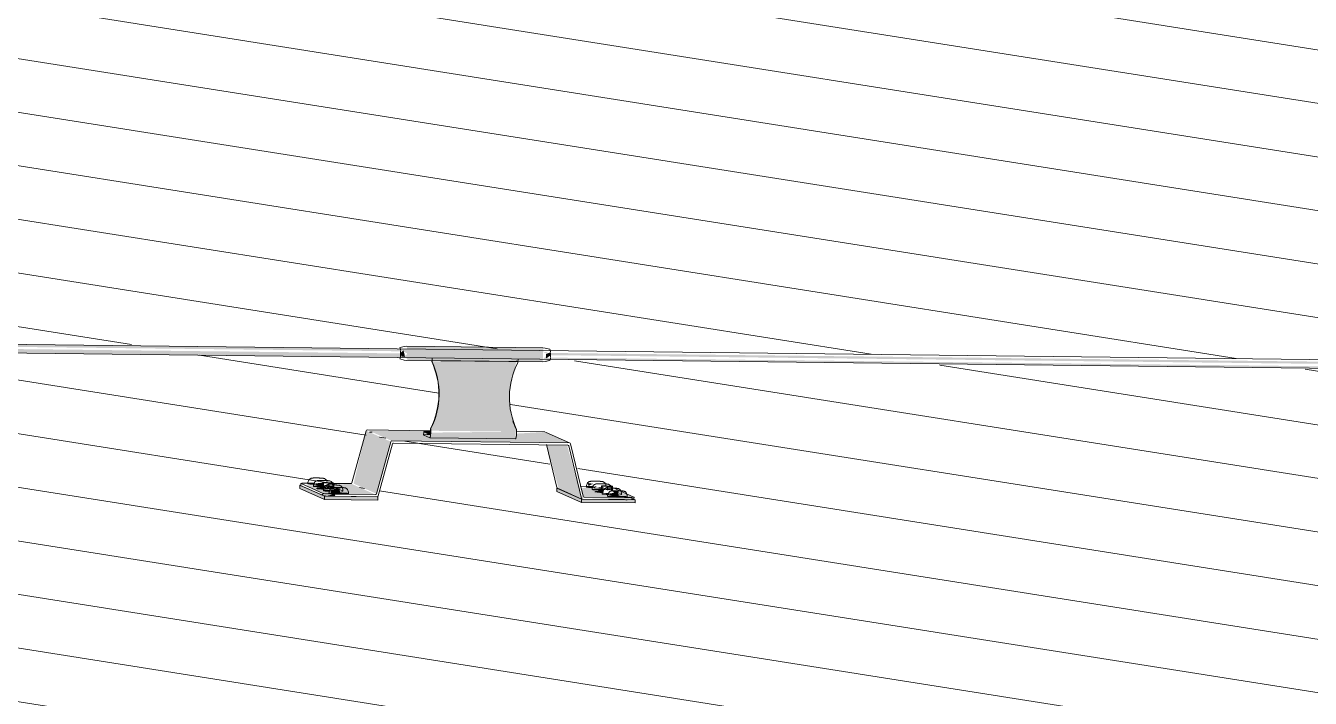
# Model space of a CAD drawing. Header units: millimetres. Extents: x -2361666 to -2009843, y -375 to 29863.
# Drawn here: x -2339348 to -2338157, y 10458 to 11081 of the extents above; entities that cross this region are included whole.
import ezdxf

# ---------------------------------------------------------------- set-up
doc = ezdxf.new("R2010")
doc.units = ezdxf.units.MM
doc.layers.add('A-ROOF-PATT', color=132, linetype='Continuous', lineweight=5)
doc.layers.add('Q-SPCQ', color=91, linetype='Continuous', lineweight=5)

# ---------------------------------------------------------------- blocks, each defined once
blk = doc.blocks.new('Static Line_Sayfa_Metal Deck_Pan Mount - Up to 15 _ pitch - Max 2 Users-1848369-SOUTH EAST - PART B')
at = {"layer": 'Q-SPCQ'}
h = blk.add_hatch(color=256, dxfattribs=at)
h.paths.add_polyline_path([(-2316066.9, 10506.4), (-2316066.8, 10510.2), (-2316069.1, 10508.3), (-2316069.1, 10507), (-2316073.4, 10509.5), (-2316073.4, 10510.3), (-2321666.2, 10573.5), (-2321667.6, 10572.7), (-2321670.3, 10574.5), (-2321672.7, 10572.2), (-2321672.6, 10571.8), (-2316067.5, 10506.4)])
h.paths.add_polyline_path([(-2321798.7, 10573.2), (-2321798.6, 10577), (-2321800.9, 10575), (-2321800.9, 10573.9), (-2321805.2, 10576.1), (-2321805.3, 10577.1), (-2327398, 10640.2), (-2327399.9, 10639.5), (-2327402.2, 10641.3), (-2327404.5, 10639), (-2327404.5, 10638.6), (-2321799.3, 10573.2)])
h.paths.add_polyline_path([(-2327530.6, 10640.1), (-2327530.4, 10643.9), (-2327532.7, 10641.8), (-2327532.7, 10640.7), (-2327537.1, 10642.9), (-2327537.1, 10643.9), (-2333129.9, 10707), (-2333132.1, 10706.3), (-2333134, 10708.2), (-2333136.3, 10705.8), (-2333136.3, 10705.4), (-2327531.1, 10640.1)])
h.paths.add_polyline_path([(-2333262.4, 10706.9), (-2333262.3, 10710.7), (-2333264.6, 10708.5), (-2333266.6, 10707.8), (-2333268.9, 10709.8), (-2333268.9, 10710.8), (-2338861.7, 10773.7), (-2338862.7, 10773.2), (-2338865.8, 10775), (-2338868.2, 10772.6), (-2338868.1, 10772.3), (-2333263, 10706.9)])
h.paths.add_polyline_path([(-2338994.2, 10773.7), (-2338994.1, 10777.5), (-2338996.4, 10775.3), (-2338998, 10774.6), (-2339000.7, 10777.2), (-2339000.8, 10777.6), (-2344593.5, 10840.9), (-2344594.6, 10840.1), (-2344597.7, 10841.9), (-2344600, 10839.4), (-2344600, 10839.1), (-2338994.8, 10773.8)])
h.paths.add_polyline_path([(-2344726.1, 10840.6), (-2344725.9, 10844.4), (-2344728.2, 10842.4), (-2344729.4, 10841.4), (-2344732.6, 10844), (-2344732.6, 10844.5), (-2350325.4, 10907.7), (-2350326.4, 10906.9), (-2350327.7, 10905.9), (-2344726.6, 10840.6)])
h = blk.add_hatch(color=256, dxfattribs=at)
h.paths.add_polyline_path([(-2316066.7, 10510.2), (-2316067.2, 10514.4), (-2321672.5, 10577.6), (-2321670.3, 10578.6), (-2321666.1, 10576.5), (-2321666.1, 10575.5), (-2316073.4, 10512.3), (-2316073.3, 10512.9), (-2316069, 10511.3), (-2316066.8, 10510.2)])
h.paths.add_polyline_path([(-2321798.6, 10577), (-2321799.1, 10581.2), (-2327404.4, 10644.4), (-2327402.1, 10645.4), (-2327398, 10643.4), (-2327398, 10642.3), (-2321805.2, 10579.2), (-2321805.2, 10579.7), (-2321800.8, 10578.1), (-2321798.6, 10577)])
h.paths.add_polyline_path([(-2327530.4, 10643.9), (-2327530.9, 10648.1), (-2333136.2, 10711.3), (-2333133.9, 10712.3), (-2333129.8, 10709.4), (-2333129.8, 10709.2), (-2327537, 10646.1), (-2327537, 10646.5), (-2327532.7, 10644.9), (-2327530.4, 10643.9)])
h.paths.add_polyline_path([(-2333262.2, 10710.7), (-2333262.8, 10714.9), (-2338868, 10778.1), (-2338865.8, 10779.1), (-2338861.7, 10776.4), (-2338861.6, 10776), (-2333268.9, 10713), (-2333268.8, 10713.4), (-2333264.5, 10711.8), (-2333262.3, 10710.7)])
h.paths.add_polyline_path([(-2338994.1, 10777.5), (-2338994.6, 10781.7), (-2344599.9, 10844.9), (-2344597.6, 10845.9), (-2344593.5, 10843.3), (-2344593.1, 10842.8), (-2339000.7, 10779.6), (-2339000.7, 10780.2), (-2338996.3, 10778.6), (-2338994.1, 10777.5)])
h.paths.add_polyline_path([(-2344725.9, 10844.4), (-2344726.4, 10848.6), (-2350325.3, 10911.7), (-2350325.3, 10909.7), (-2344732.5, 10846.5), (-2344732.5, 10847), (-2344728.2, 10845.4), (-2344725.9, 10844.4)])
for points in [[(-2338996.4, 10774.4), (-2338997.8, 10780.5), (-2339000.7, 10778), (-2338999.7, 10774.8), (-2338998, 10774.6)], [(-2338868.8, 10769.8), (-2338868.3, 10780.7), (-2338868.6, 10782.8), (-2338994.6, 10784.2), (-2338994.5, 10772.7), (-2338994.1, 10771.2), (-2338891.7, 10770.1)], [(-2338865.9, 10772.9), (-2338861.7, 10775.6), (-2338861.6, 10778.6), (-2338865.8, 10777.1), (-2338865.9, 10773.1)], [(-2338893.1, 10705.1), (-2338898.2, 10723), (-2338899.6, 10738.9), (-2338897.6, 10754), (-2338893.1, 10770.2), (-2338971.1, 10770.2), (-2338966.2, 10754), (-2338964.8, 10738.9), (-2338968.9, 10716.9), (-2338972.5, 10706), (-2338967.7, 10705.9)], [(-2338891.9, 10770.2), (-2338893.1, 10771.2), (-2338893.1, 10770.2)], [(-2339022.8, 10647.5), (-2339009.5, 10695.8), (-2339032.4, 10706), (-2339044.1, 10657), (-2339023.8, 10647.9)], [(-2338843.9, 10694.6), (-2338866.7, 10704.8), (-2338893.1, 10703.3), (-2338893.9, 10698.6), (-2338972.8, 10701.6), (-2338973.4, 10702.4), (-2338979, 10704.9), (-2338972.6, 10706), (-2339029.8, 10706), (-2339008.6, 10696.5), (-2338850.5, 10694.7)], [(-2338972.7, 10702.4), (-2338973.4, 10705.1), (-2338979, 10704.9), (-2338972.8, 10702.4)], [(-2338893.8, 10698.6), (-2338893.9, 10705.1), (-2338972.6, 10704.2), (-2338972.5, 10699.5), (-2338893.9, 10698.6)], [(-2338832.9, 10643.3), (-2338846.2, 10692.6), (-2338865.1, 10692.6), (-2338854.1, 10652.7), (-2338843.9, 10648.2)], [(-2339080, 10657.6), (-2339080.2, 10658.2), (-2339080.2, 10657.6)], [(-2339071.2, 10655.1), (-2339072.3, 10658), (-2339079.8, 10657), (-2339079.4, 10655.5), (-2339072, 10655.2)], [(-2339069.1, 10653.8), (-2339066.9, 10657.4), (-2339070.8, 10655.2), (-2339070.1, 10654)], [(-2338826.4, 10654.8), (-2338822.2, 10656.8), (-2338827.1, 10657.5)], [(-2339071.2, 10642.3), (-2339071.2, 10645.3), (-2339094, 10655.5), (-2339092.8, 10652), (-2339076.6, 10644.7)], [(-2339072.3, 10645.8), (-2339072.3, 10647.8), (-2339074.4, 10646.8)], [(-2339061.2, 10645.2), (-2339061.2, 10647.2), (-2339071.2, 10645.3)], [(-2339070.3, 10651.4), (-2339062.1, 10652.8), (-2339070.9, 10653.8)], [(-2339056.8, 10648.7), (-2339056.9, 10651.6), (-2339065.7, 10651.4), (-2339065.1, 10649), (-2339056.9, 10648.7)], [(-2338832.8, 10639.5), (-2338834.4, 10643.3), (-2338855.6, 10652.7), (-2338855.6, 10649.7), (-2338832.9, 10639.6)], [(-2338784.2, 10644.5), (-2338809, 10653.7), (-2338808.7, 10651), (-2338798.6, 10648.6), (-2338798.6, 10645.7), (-2338812, 10648.4), (-2338813.8, 10653.7), (-2338824.4, 10654.1), (-2338833.1, 10652.5), (-2338830.4, 10644.5), (-2338788.7, 10644.5)], [(-2338821.2, 10652.4), (-2338818.6, 10654.7), (-2338821.6, 10654), (-2338821.2, 10652.7)], [(-2338810.7, 10651.1), (-2338808.7, 10654.4), (-2338812.5, 10652.2), (-2338811.9, 10651.1)], [(-2338807.4, 10648.2), (-2338807.6, 10648.8), (-2338807.6, 10648.2)], [(-2338798.5, 10645.7), (-2338798.6, 10648.6), (-2338807.3, 10647.9), (-2338806.8, 10646), (-2338798.6, 10645.7)]]:
    blk.add_hatch(color=256, dxfattribs=at).paths.add_polyline_path(points)
h = blk.add_hatch(color=256, dxfattribs=at)
h.paths.add_polyline_path([(-2338862.3, 10771), (-2338862.5, 10772.2), (-2338868.1, 10771.1)])
h.paths.add_polyline_path([(-2338994.5, 10772.5), (-2338994.8, 10773.8), (-2338994.8, 10772.5)])
h.paths.add_polyline_path([(-2338862.4, 10780.2), (-2338862.7, 10781.4), (-2338862.7, 10780.2)])
h.paths.add_polyline_path([(-2338994.2, 10781.7), (-2338994.6, 10783), (-2338994.6, 10781.7)])
h = blk.add_hatch(color=256, dxfattribs=at)
h.paths.add_polyline_path([(-2338793, 10642.1), (-2338793, 10644.1), (-2338831.4, 10642.5)])
h.paths.add_polyline_path([(-2338832.9, 10643.3), (-2338831.4, 10645.3), (-2338833.2, 10644.5)])
h.paths.add_polyline_path([(-2339022.3, 10644.7), (-2339026.1, 10646.8), (-2339022.8, 10644.7)])
h.paths.add_polyline_path([(-2338845.5, 10692.6), (-2338845.2, 10694.6), (-2338846.2, 10692.6)])
h = blk.add_hatch(color=256, dxfattribs=at)
h.paths.add_polyline_path([(-2339023.8, 10646.8), (-2339046.6, 10657), (-2339068.2, 10655.2), (-2339066.9, 10653.5), (-2339065.8, 10652.1), (-2339070.7, 10653.1), (-2339072, 10655.2), (-2339089.4, 10655.5), (-2339071, 10647.8), (-2339026.1, 10646.8)])
h.paths.add_polyline_path([(-2339056.8, 10648.7), (-2339065.7, 10651.4), (-2339065.8, 10651.8), (-2339056.9, 10651.6)])
h = blk.add_hatch(color=256, dxfattribs=at)
h.paths.add_polyline_path([(-2338830.4, 10644.5), (-2338854.1, 10652.7), (-2338850.5, 10650.4), (-2338831.4, 10643.3), (-2338830.5, 10644.5)])
h.paths.add_polyline_path([(-2338783.1, 10642), (-2338793, 10644.5), (-2338793, 10644.1), (-2338793, 10642.1), (-2338784.2, 10642)])
h = blk.add_hatch(color=256, dxfattribs=at)
h.paths.add_polyline_path([(-2338783.2, 10639), (-2338783.1, 10642), (-2338832.8, 10642), (-2338832.8, 10639.5)])
h.paths.add_polyline_path([(-2339021.5, 10641.7), (-2339021.5, 10644.7), (-2339071.2, 10644.7), (-2339071.2, 10642.3), (-2339031.4, 10641.9)])
for p, q in [((-2316003.3, 10513.7), (-2350327.7, 10913.9)), ((-2350327.7, 10905.9), (-2316003.4, 10505.7)), ((-2338996.9, 10784), (-2339001.2, 10783)), ((-2338994.6, 10784.2), (-2338996.9, 10784)), ((-2338868.7, 10782.8), (-2338994.6, 10784.2)), ((-2338868.7, 10782.8), (-2338866.4, 10782.5)), ((-2338862.1, 10781.4), (-2338866.4, 10782.5)), ((-2339001.3, 10772.6), (-2338997.1, 10771.5)), ((-2338994.8, 10771.2), (-2338997.1, 10771.5)), ((-2338994.8, 10771.2), (-2338868.8, 10769.8)), ((-2338971.7, 10771.2), (-2338971.7, 10770.1)), ((-2338971.7, 10770.1), (-2338971.4, 10769.9)), ((-2338971.4, 10771.1), (-2338971.2, 10773.1)), ((-2338971.4, 10769.9), (-2338971.4, 10771.1)), ((-2338891.9, 10770.2), (-2338971.4, 10771.1)), ((-2338891.7, 10772.1), (-2338891.9, 10770.2)), ((-2338891.9, 10770.2), (-2338891.9, 10769)), ((-2338868.8, 10769.8), (-2338866.5, 10770)), ((-2338866.5, 10770), (-2338862.2, 10771)), ((-2339045.6, 10657.7), (-2339032.4, 10706)), ((-2339031.4, 10706.7), (-2338972.5, 10706)), ((-2338979.1, 10705), (-2338979.2, 10702)), ((-2338973.4, 10702.4), (-2338979, 10704.9)), ((-2338972.8, 10708.1), (-2338972.9, 10706.2)), ((-2338972.5, 10708), (-2338972.8, 10708.1)), ((-2338972.5, 10706), (-2338972.5, 10708)), ((-2338893.4, 10707.2), (-2338893, 10707.1)), ((-2338893, 10707.1), (-2338893.1, 10705.1)), ((-2338893.1, 10705.1), (-2338866.7, 10704.8)), ((-2339026.8, 10704.7), (-2339029.5, 10704.7)), ((-2339009.5, 10695.8), (-2339022.8, 10647.5)), ((-2339021.3, 10645.5), (-2339008, 10693.8)), ((-2338843.9, 10694.6), (-2339008.6, 10696.5)), ((-2339007.1, 10694.5), (-2338845.5, 10692.6)), ((-2338979.1, 10701.9), (-2338973.4, 10699.4)), ((-2338973.4, 10699.4), (-2338893.9, 10698.4)), ((-2338843.5, 10694.5), (-2338866.3, 10704.7)), ((-2338855.8, 10653.5), (-2338865.2, 10693.1)), ((-2338831.4, 10645.3), (-2338842.9, 10693.8)), ((-2338844.5, 10691.9), (-2338832.9, 10643.3)), ((-2339086.4, 10658.1), (-2339086.4, 10656.8)), ((-2339084, 10657.4), (-2339079.9, 10657.4)), ((-2339072.7, 10657.9), (-2339072.8, 10653.3)), ((-2339068.2, 10658), (-2339072.7, 10657.9)), ((-2339072.7, 10657.9), (-2339072, 10657.6)), ((-2339072, 10657.6), (-2339072.1, 10653)), ((-2339072, 10657.6), (-2339066.9, 10657.4)), ((-2339063.1, 10657.8), (-2339068.2, 10658)), ((-2339067, 10653.5), (-2339066.9, 10657.4)), ((-2339066.9, 10657.4), (-2339062.4, 10657.5)), ((-2339063.1, 10657.8), (-2339063.2, 10653.2)), ((-2339062.4, 10657.5), (-2339063.1, 10657.8)), ((-2339062.4, 10657.5), (-2339062.5, 10652.9)), ((-2339094, 10652.5), (-2339094, 10655.5)), ((-2339071.2, 10645.3), (-2339094, 10655.5)), ((-2339071.2, 10642.3), (-2339094, 10652.5)), ((-2339092.9, 10657.1), (-2339092.9, 10655.1)), ((-2339072.3, 10647.8), (-2339092.8, 10657)), ((-2339072.3, 10645.8), (-2339092.8, 10655)), ((-2339081.2, 10655.7), (-2339081.2, 10654.4)), ((-2339072.7, 10653.3), (-2339078.1, 10652.6)), ((-2339072.1, 10652.2), (-2339072.8, 10652.4)), ((-2339072, 10651.7), (-2339072.1, 10650.4)), ((-2339067, 10657.2), (-2339046.6, 10657)), ((-2339062.5, 10652), (-2339066.9, 10652)), ((-2339066.8, 10649.3), (-2339066.9, 10648)), ((-2339063.2, 10654.1), (-2339063.2, 10655.4)), ((-2339057.2, 10652.2), (-2339062.9, 10653.2)), ((-2339023.8, 10646.8), (-2339061.2, 10647.2)), ((-2339054.1, 10650), (-2339054.1, 10651.4)), ((-2339048.9, 10647.7), (-2339048.8, 10649)), ((-2338855.6, 10649.7), (-2338855.6, 10652.7)), ((-2338855.6, 10652.7), (-2338832.8, 10642.5)), ((-2338832.8, 10639.5), (-2338855.6, 10649.7)), ((-2338855.2, 10652.8), (-2338832.4, 10642.6)), ((-2338834, 10654.5), (-2338821.7, 10654.3)), ((-2338828.1, 10655.1), (-2338828.2, 10653.8)), ((-2338822.9, 10652.7), (-2338822.9, 10651.4)), ((-2338814.4, 10650.3), (-2338819.8, 10649.6)), ((-2338814.4, 10654.9), (-2338814.5, 10650.3)), ((-2338814.5, 10649.4), (-2338813.9, 10649.1)), ((-2338810, 10655), (-2338814.4, 10654.9)), ((-2338814.4, 10654.9), (-2338813.8, 10654.6)), ((-2338813.8, 10654.6), (-2338813.9, 10650)), ((-2338813.8, 10654.6), (-2338808.7, 10654.4)), ((-2338813.8, 10648.7), (-2338813.8, 10647.3)), ((-2338804.8, 10654.7), (-2338810, 10655)), ((-2338808.7, 10654.4), (-2338804.2, 10654.5)), ((-2338808.7, 10651), (-2338808.7, 10654.4)), ((-2338808.6, 10646.3), (-2338808.6, 10645)), ((-2338804.8, 10654.7), (-2338804.9, 10650.6)), ((-2338804.9, 10651.1), (-2338804.9, 10652.4)), ((-2338804.2, 10654.5), (-2338804.8, 10654.7)), ((-2338784.2, 10644.5), (-2338804.8, 10653.6)), ((-2338804.2, 10654.5), (-2338804.2, 10650.8)), ((-2338798.9, 10649.2), (-2338803.8, 10650)), ((-2338795.8, 10647), (-2338795.8, 10648.3)), ((-2338790.6, 10644.7), (-2338790.6, 10646)), ((-2339021.5, 10644.7), (-2339071.2, 10645.3)), ((-2339071.2, 10645.3), (-2339071.2, 10642.3)), ((-2339071.2, 10642.3), (-2339021.5, 10641.7)), ((-2339061.2, 10645.2), (-2339022.3, 10644.7)), ((-2339021.5, 10641.7), (-2339021.5, 10644.7)), ((-2338832.8, 10642.5), (-2338832.8, 10639.5)), ((-2338783.1, 10642), (-2338832.8, 10642.5)), ((-2338832.8, 10639.5), (-2338783.2, 10639)), ((-2338832, 10642.5), (-2338793, 10642.1)), ((-2338793, 10644.1), (-2338830.4, 10644.5)), ((-2338784.2, 10642.5), (-2338788.7, 10644.5)), ((-2338783.1, 10642), (-2338788.7, 10644.5)), ((-2338784.2, 10642.4), (-2338784.1, 10644.4)), ((-2338783.2, 10639), (-2338783.1, 10642))]:
    blk.add_line(p, q, dxfattribs=at)
at = {"layer": 'Q-SPCQ', "flags": 128}
for points in [[(-2339086.4, 10658.1), (-2339085.5, 10660.6), (-2339084.4, 10661.5), (-2339083.8, 10661.8), (-2339083.4, 10661.9), (-2339083.2, 10662), (-2339083, 10662), (-2339082.8, 10662), (-2339082.7, 10662.1), (-2339082.5, 10662.1), (-2339082.4, 10662.1), (-2339082.3, 10662.1), (-2339082.1, 10662.1), (-2339082, 10662.1), (-2339081.9, 10662.1), (-2339081.7, 10662.1), (-2339081.6, 10662.1), (-2339081.5, 10662.2), (-2339081.3, 10662.2), (-2339081.2, 10662.2), (-2339081, 10662.2), (-2339080.8, 10662.2), (-2339080.7, 10662.2), (-2339080.5, 10662.2), (-2339080.3, 10662.2), (-2339080.2, 10662.2), (-2339080, 10662.2), (-2339079.8, 10662.2), (-2339079.6, 10662.2), (-2339079.4, 10662.2), (-2339079.2, 10662.2), (-2339079, 10662.2), (-2339078.8, 10662.2), (-2339078.6, 10662.2), (-2339078.4, 10662.2), (-2339078.2, 10662.2), (-2339078, 10662.2), (-2339077.9, 10662.2)], [(-2339081.2, 10655.7), (-2339080.2, 10658.3), (-2339079.2, 10659.1), (-2339078.6, 10659.4), (-2339078.2, 10659.6), (-2339078, 10659.6), (-2339077.8, 10659.7), (-2339077.6, 10659.7), (-2339077.4, 10659.7), (-2339077.3, 10659.7), (-2339077.2, 10659.8), (-2339077, 10659.8), (-2339076.9, 10659.8), (-2339076.8, 10659.8), (-2339076.7, 10659.8), (-2339076.5, 10659.8), (-2339076.4, 10659.8), (-2339076.2, 10659.8), (-2339076.1, 10659.8), (-2339075.9, 10659.8), (-2339075.8, 10659.8), (-2339075.6, 10659.8), (-2339075.5, 10659.8), (-2339075.3, 10659.8), (-2339075.1, 10659.9), (-2339074.9, 10659.9), (-2339074.8, 10659.9), (-2339074.6, 10659.9), (-2339074.4, 10659.9), (-2339074.2, 10659.9), (-2339074, 10659.9), (-2339073.8, 10659.9), (-2339073.6, 10659.9), (-2339073.4, 10659.9), (-2339073.2, 10659.9), (-2339073, 10659.9), (-2339072.8, 10659.9), (-2339072.7, 10659.9)], [(-2339068.4, 10657.8), (-2339069.3, 10660.3), (-2339070.3, 10661.2), (-2339070.9, 10661.6), (-2339071.2, 10661.7), (-2339071.5, 10661.8), (-2339071.7, 10661.8), (-2339071.9, 10661.8), (-2339072, 10661.9), (-2339072.1, 10661.9), (-2339072.3, 10661.9), (-2339072.4, 10661.9), (-2339072.5, 10661.9), (-2339072.7, 10662), (-2339072.8, 10662), (-2339072.9, 10662), (-2339073.1, 10662), (-2339073.2, 10662), (-2339073.4, 10662), (-2339073.5, 10662), (-2339073.7, 10662), (-2339073.8, 10662.1), (-2339074, 10662.1), (-2339074.2, 10662.1), (-2339074.3, 10662.1), (-2339074.5, 10662.1), (-2339074.7, 10662.1), (-2339074.9, 10662.1), (-2339075.1, 10662.1), (-2339075.3, 10662.1), (-2339075.4, 10662.1), (-2339075.6, 10662.1), (-2339075.8, 10662.1), (-2339076, 10662.2), (-2339076.2, 10662.2), (-2339076.4, 10662.2), (-2339076.7, 10662.2), (-2339076.9, 10662.2), (-2339077.1, 10662.2), (-2339077.3, 10662.2), (-2339077.5, 10662.2), (-2339077.7, 10662.2), (-2339077.9, 10662.2), (-2339077.9, 10662.2)], [(-2339063.2, 10655.4), (-2339064, 10658), (-2339065, 10658.9), (-2339065.6, 10659.2), (-2339066, 10659.4), (-2339066.3, 10659.4), (-2339066.5, 10659.5), (-2339066.6, 10659.5), (-2339066.8, 10659.5), (-2339066.9, 10659.6), (-2339067, 10659.6), (-2339067.2, 10659.6), (-2339067.3, 10659.6), (-2339067.4, 10659.6), (-2339067.6, 10659.6), (-2339067.7, 10659.7), (-2339067.8, 10659.7), (-2339068, 10659.7), (-2339068.1, 10659.7), (-2339068.3, 10659.7), (-2339068.4, 10659.7), (-2339068.6, 10659.7), (-2339068.8, 10659.7), (-2339068.9, 10659.7), (-2339069.1, 10659.7), (-2339069.3, 10659.8), (-2339069.5, 10659.8), (-2339069.7, 10659.8), (-2339069.8, 10659.8), (-2339070, 10659.8), (-2339070.2, 10659.8), (-2339070.4, 10659.8), (-2339070.6, 10659.8), (-2339070.8, 10659.8), (-2339071, 10659.8), (-2339071.2, 10659.8), (-2339071.4, 10659.8), (-2339071.6, 10659.8), (-2339071.8, 10659.8), (-2339072.1, 10659.8), (-2339072.3, 10659.8), (-2339072.5, 10659.9), (-2339072.7, 10659.9), (-2339072.7, 10659.9)], [(-2338828.1, 10655.1), (-2338827.2, 10657.6), (-2338826.2, 10658.5), (-2338825.6, 10658.8), (-2338825.2, 10658.9), (-2338824.9, 10659), (-2338824.7, 10659), (-2338824.5, 10659), (-2338824.4, 10659), (-2338824.3, 10659.1), (-2338824.1, 10659.1), (-2338824, 10659.1), (-2338823.9, 10659.1), (-2338823.7, 10659.1), (-2338823.6, 10659.1), (-2338823.5, 10659.1), (-2338823.3, 10659.1), (-2338823.2, 10659.1), (-2338823, 10659.1), (-2338822.9, 10659.2), (-2338822.7, 10659.2), (-2338822.6, 10659.2), (-2338822.4, 10659.2), (-2338822.2, 10659.2), (-2338822.1, 10659.2), (-2338821.9, 10659.2), (-2338821.7, 10659.2), (-2338821.5, 10659.2), (-2338821.3, 10659.2), (-2338821.1, 10659.2), (-2338821, 10659.2), (-2338820.8, 10659.2), (-2338820.6, 10659.2), (-2338820.4, 10659.2), (-2338820.2, 10659.2), (-2338820, 10659.2), (-2338819.7, 10659.2), (-2338819.7, 10659.2)], [(-2338810.1, 10654.8), (-2338811, 10657.3), (-2338812, 10658.2), (-2338812.6, 10658.5), (-2338813, 10658.7), (-2338813.2, 10658.8), (-2338813.4, 10658.8), (-2338813.6, 10658.8), (-2338813.7, 10658.9), (-2338813.9, 10658.9), (-2338814, 10658.9), (-2338814.1, 10658.9), (-2338814.3, 10658.9), (-2338814.4, 10658.9), (-2338814.5, 10659), (-2338814.7, 10659), (-2338814.8, 10659), (-2338814.9, 10659), (-2338815.1, 10659), (-2338815.2, 10659), (-2338815.4, 10659), (-2338815.6, 10659), (-2338815.7, 10659.1), (-2338815.9, 10659.1), (-2338816.1, 10659.1), (-2338816.2, 10659.1), (-2338816.4, 10659.1), (-2338816.6, 10659.1), (-2338816.8, 10659.1), (-2338817, 10659.1), (-2338817.2, 10659.1), (-2338817.4, 10659.1), (-2338817.6, 10659.1), (-2338817.8, 10659.1), (-2338818, 10659.1), (-2338818.2, 10659.2), (-2338818.4, 10659.2), (-2338818.6, 10659.2), (-2338818.8, 10659.2), (-2338819, 10659.2), (-2338819.2, 10659.2), (-2338819.4, 10659.2), (-2338819.6, 10659.2), (-2338819.7, 10659.2)], [(-2339072, 10651.7), (-2339071.1, 10654.2), (-2339070.1, 10655.1), (-2339069.5, 10655.4), (-2339069.1, 10655.5), (-2339068.8, 10655.6), (-2339068.6, 10655.6), (-2339068.5, 10655.6), (-2339068.3, 10655.6), (-2339068.2, 10655.7), (-2339068, 10655.7), (-2339067.9, 10655.7), (-2339067.8, 10655.7), (-2339067.7, 10655.7), (-2339067.5, 10655.7), (-2339067.4, 10655.7), (-2339067.2, 10655.7), (-2339067.1, 10655.7), (-2339067, 10655.7), (-2339066.8, 10655.7), (-2339066.6, 10655.8), (-2339066.5, 10655.8), (-2339066.3, 10655.8), (-2339066.2, 10655.8), (-2339066, 10655.8), (-2339065.8, 10655.8), (-2339065.6, 10655.8), (-2339065.4, 10655.8), (-2339065.2, 10655.8), (-2339065.1, 10655.8), (-2339064.9, 10655.8), (-2339064.7, 10655.8), (-2339064.5, 10655.8), (-2339064.3, 10655.8), (-2339064.1, 10655.8), (-2339063.9, 10655.8), (-2339063.7, 10655.8), (-2339063.6, 10655.8)], [(-2339066.8, 10649.3), (-2339065.9, 10651.8), (-2339064.8, 10652.7), (-2339064.2, 10653), (-2339063.9, 10653.2), (-2339063.6, 10653.2), (-2339063.4, 10653.3), (-2339063.2, 10653.3), (-2339063.1, 10653.3), (-2339063, 10653.3), (-2339062.8, 10653.3), (-2339062.7, 10653.4), (-2339062.6, 10653.4), (-2339062.4, 10653.4), (-2339062.3, 10653.4), (-2339062.2, 10653.4), (-2339062, 10653.4), (-2339061.9, 10653.4), (-2339061.7, 10653.4), (-2339061.6, 10653.4), (-2339061.4, 10653.4), (-2339061.3, 10653.4), (-2339061.1, 10653.4), (-2339060.9, 10653.4), (-2339060.8, 10653.4), (-2339060.6, 10653.4), (-2339060.4, 10653.4), (-2339060.2, 10653.4), (-2339060, 10653.4), (-2339059.8, 10653.4), (-2339059.6, 10653.4), (-2339059.4, 10653.4), (-2339059.2, 10653.4), (-2339059, 10653.4), (-2339058.8, 10653.4), (-2339058.6, 10653.4), (-2339058.4, 10653.4), (-2339058.4, 10653.4)], [(-2339054.1, 10651.4), (-2339054.9, 10653.9), (-2339055.9, 10654.8), (-2339056.5, 10655.1), (-2339056.9, 10655.3), (-2339057.1, 10655.4), (-2339057.3, 10655.4), (-2339057.5, 10655.4), (-2339057.7, 10655.5), (-2339057.8, 10655.5), (-2339057.9, 10655.5), (-2339058, 10655.5), (-2339058.2, 10655.5), (-2339058.3, 10655.5), (-2339058.4, 10655.6), (-2339058.6, 10655.6), (-2339058.7, 10655.6), (-2339058.9, 10655.6), (-2339059, 10655.6), (-2339059.2, 10655.6), (-2339059.3, 10655.6), (-2339059.5, 10655.6), (-2339059.6, 10655.6), (-2339059.8, 10655.7), (-2339060, 10655.7), (-2339060.2, 10655.7), (-2339060.3, 10655.7), (-2339060.5, 10655.7), (-2339060.7, 10655.7), (-2339060.9, 10655.7), (-2339061.1, 10655.7), (-2339061.3, 10655.7), (-2339061.5, 10655.7), (-2339061.7, 10655.7), (-2339061.9, 10655.7), (-2339062.1, 10655.7), (-2339062.3, 10655.7), (-2339062.5, 10655.8), (-2339062.7, 10655.8), (-2339062.9, 10655.8), (-2339063.1, 10655.8), (-2339063.3, 10655.8), (-2339063.5, 10655.8), (-2339063.6, 10655.8)], [(-2339048.8, 10649), (-2339049.7, 10651.6), (-2339050.7, 10652.5), (-2339051.3, 10652.8), (-2339051.7, 10652.9), (-2339051.9, 10653), (-2339052.1, 10653.1), (-2339052.3, 10653.1), (-2339052.4, 10653.1), (-2339052.6, 10653.1), (-2339052.7, 10653.2), (-2339052.8, 10653.2), (-2339053, 10653.2), (-2339053.1, 10653.2), (-2339053.2, 10653.2), (-2339053.3, 10653.2), (-2339053.5, 10653.2), (-2339053.6, 10653.3), (-2339053.8, 10653.3), (-2339053.9, 10653.3), (-2339054.1, 10653.3), (-2339054.2, 10653.3), (-2339054.4, 10653.3), (-2339054.6, 10653.3), (-2339054.8, 10653.3), (-2339054.9, 10653.3), (-2339055.1, 10653.3), (-2339055.3, 10653.4), (-2339055.5, 10653.4), (-2339055.7, 10653.4), (-2339055.9, 10653.4), (-2339056.1, 10653.4), (-2339056.3, 10653.4), (-2339056.5, 10653.4), (-2339056.7, 10653.4), (-2339056.9, 10653.4), (-2339057.1, 10653.4), (-2339057.3, 10653.4), (-2339057.5, 10653.4), (-2339057.7, 10653.4), (-2339057.9, 10653.4), (-2339058.1, 10653.4), (-2339058.3, 10653.4), (-2339058.4, 10653.4)], [(-2338822.9, 10652.7), (-2338822, 10655.3), (-2338820.9, 10656.1), (-2338820.3, 10656.4), (-2338820, 10656.6), (-2338819.7, 10656.6), (-2338819.5, 10656.7), (-2338819.3, 10656.7), (-2338819.2, 10656.7), (-2338819, 10656.7), (-2338818.9, 10656.7), (-2338818.8, 10656.8), (-2338818.7, 10656.8), (-2338818.5, 10656.8), (-2338818.4, 10656.8), (-2338818.3, 10656.8), (-2338818.1, 10656.8), (-2338818, 10656.8), (-2338817.8, 10656.8), (-2338817.7, 10656.8), (-2338817.5, 10656.8), (-2338817.4, 10656.8), (-2338817.2, 10656.8), (-2338817, 10656.8), (-2338816.9, 10656.8), (-2338816.7, 10656.8), (-2338816.5, 10656.8), (-2338816.3, 10656.8), (-2338816.1, 10656.8), (-2338815.9, 10656.8), (-2338815.7, 10656.8), (-2338815.5, 10656.8), (-2338815.3, 10656.8), (-2338815.1, 10656.8), (-2338814.9, 10656.8), (-2338814.7, 10656.8), (-2338814.5, 10656.8), (-2338814.4, 10656.8)], [(-2338804.9, 10652.4), (-2338805.8, 10655), (-2338806.8, 10655.9), (-2338807.4, 10656.2), (-2338807.8, 10656.3), (-2338808, 10656.4), (-2338808.2, 10656.5), (-2338808.4, 10656.5), (-2338808.5, 10656.5), (-2338808.7, 10656.6), (-2338808.8, 10656.6), (-2338808.9, 10656.6), (-2338809, 10656.6), (-2338809.2, 10656.6), (-2338809.3, 10656.6), (-2338809.4, 10656.6), (-2338809.6, 10656.7), (-2338809.7, 10656.7), (-2338809.9, 10656.7), (-2338810, 10656.7), (-2338810.2, 10656.7), (-2338810.3, 10656.7), (-2338810.5, 10656.7), (-2338810.7, 10656.7), (-2338810.8, 10656.7), (-2338811, 10656.7), (-2338811.2, 10656.8), (-2338811.4, 10656.8), (-2338811.6, 10656.8), (-2338811.8, 10656.8), (-2338812, 10656.8), (-2338812.2, 10656.8), (-2338812.4, 10656.8), (-2338812.6, 10656.8), (-2338812.8, 10656.8), (-2338813, 10656.8), (-2338813.2, 10656.8), (-2338813.4, 10656.8), (-2338813.6, 10656.8), (-2338813.8, 10656.8), (-2338814, 10656.8), (-2338814.2, 10656.8), (-2338814.4, 10656.8), (-2338814.4, 10656.8)], [(-2338813.8, 10648.7), (-2338812.8, 10651.2), (-2338811.8, 10652.1), (-2338811.2, 10652.3), (-2338810.8, 10652.5), (-2338810.6, 10652.5), (-2338810.4, 10652.6), (-2338810.2, 10652.6), (-2338810, 10652.6), (-2338809.9, 10652.6), (-2338809.8, 10652.7), (-2338809.7, 10652.7), (-2338809.5, 10652.7), (-2338809.4, 10652.7), (-2338809.3, 10652.7), (-2338809.1, 10652.7), (-2338809, 10652.7), (-2338808.8, 10652.7), (-2338808.7, 10652.7), (-2338808.5, 10652.7), (-2338808.4, 10652.7), (-2338808.2, 10652.7), (-2338808.1, 10652.8), (-2338807.9, 10652.8), (-2338807.7, 10652.8), (-2338807.5, 10652.8), (-2338807.4, 10652.8), (-2338807.2, 10652.8), (-2338807, 10652.8), (-2338806.8, 10652.8), (-2338806.6, 10652.8), (-2338806.4, 10652.8), (-2338806.2, 10652.8), (-2338806, 10652.8), (-2338805.8, 10652.8), (-2338805.6, 10652.8), (-2338805.4, 10652.8), (-2338805.3, 10652.8)], [(-2338808.6, 10646.3), (-2338807.6, 10648.8), (-2338806.6, 10649.7), (-2338806, 10650), (-2338805.6, 10650.1), (-2338805.3, 10650.2), (-2338805.1, 10650.2), (-2338805, 10650.3), (-2338804.8, 10650.3), (-2338804.7, 10650.3), (-2338804.6, 10650.3), (-2338804.4, 10650.3), (-2338804.3, 10650.4), (-2338804.2, 10650.4), (-2338804, 10650.4), (-2338803.9, 10650.4), (-2338803.8, 10650.4), (-2338803.6, 10650.4), (-2338803.5, 10650.4), (-2338803.3, 10650.4), (-2338803.2, 10650.4), (-2338803, 10650.4), (-2338802.8, 10650.4), (-2338802.7, 10650.4), (-2338802.5, 10650.4), (-2338802.3, 10650.4), (-2338802.1, 10650.4), (-2338802, 10650.4), (-2338801.8, 10650.4), (-2338801.6, 10650.4), (-2338801.4, 10650.4), (-2338801.2, 10650.4), (-2338801, 10650.4), (-2338800.8, 10650.4), (-2338800.6, 10650.4), (-2338800.4, 10650.4), (-2338800.2, 10650.4), (-2338800.1, 10650.4)], [(-2338795.8, 10648.3), (-2338796.6, 10650.9), (-2338797.7, 10651.8), (-2338798.3, 10652.1), (-2338798.6, 10652.3), (-2338798.9, 10652.3), (-2338799.1, 10652.4), (-2338799.2, 10652.4), (-2338799.4, 10652.4), (-2338799.5, 10652.5), (-2338799.7, 10652.5), (-2338799.8, 10652.5), (-2338799.9, 10652.5), (-2338800, 10652.5), (-2338800.2, 10652.5), (-2338800.3, 10652.6), (-2338800.4, 10652.6), (-2338800.6, 10652.6), (-2338800.7, 10652.6), (-2338800.9, 10652.6), (-2338801, 10652.6), (-2338801.2, 10652.6), (-2338801.4, 10652.6), (-2338801.5, 10652.6), (-2338801.7, 10652.7), (-2338801.9, 10652.7), (-2338802.1, 10652.7), (-2338802.3, 10652.7), (-2338802.4, 10652.7), (-2338802.6, 10652.7), (-2338802.8, 10652.7), (-2338803, 10652.7), (-2338803.2, 10652.7), (-2338803.4, 10652.7), (-2338803.6, 10652.7), (-2338803.8, 10652.7), (-2338804, 10652.7), (-2338804.2, 10652.7), (-2338804.5, 10652.7), (-2338804.7, 10652.8), (-2338804.9, 10652.8), (-2338805.1, 10652.8), (-2338805.3, 10652.8), (-2338805.3, 10652.8)], [(-2338790.6, 10646), (-2338791.4, 10648.6), (-2338792.4, 10649.5), (-2338793, 10649.8), (-2338793.4, 10649.9), (-2338793.7, 10650), (-2338793.9, 10650.1), (-2338794, 10650.1), (-2338794.2, 10650.1), (-2338794.3, 10650.1), (-2338794.4, 10650.2), (-2338794.6, 10650.2), (-2338794.7, 10650.2), (-2338794.8, 10650.2), (-2338795, 10650.2), (-2338795.1, 10650.2), (-2338795.2, 10650.2), (-2338795.4, 10650.2), (-2338795.5, 10650.3), (-2338795.7, 10650.3), (-2338795.8, 10650.3), (-2338796, 10650.3), (-2338796.2, 10650.3), (-2338796.3, 10650.3), (-2338796.5, 10650.3), (-2338796.7, 10650.3), (-2338796.9, 10650.3), (-2338797, 10650.3), (-2338797.2, 10650.4), (-2338797.4, 10650.4), (-2338797.6, 10650.4), (-2338797.8, 10650.4), (-2338798, 10650.4), (-2338798.2, 10650.4), (-2338798.4, 10650.4), (-2338798.6, 10650.4), (-2338798.8, 10650.4), (-2338799, 10650.4), (-2338799.2, 10650.4), (-2338799.4, 10650.4), (-2338799.6, 10650.4), (-2338799.9, 10650.4), (-2338800.1, 10650.4), (-2338800.1, 10650.4)]]:
    blk.add_lwpolyline(points, dxfattribs=at)
at = {"layer": 'Q-SPCQ'}
for centre, major_axis, ratio, start_param, end_param in [((-2339001.2, 10777.8), (0.06, 5.22), 0.114883, 5.298221, 6.233461), ((-2339001.2, 10777.8), (0.06, 5.22), 0.114883, 4.213603, 5.137442), ((-2338862.2, 10776.2), (0.06, 5.22), 0.114883, 5.298221, 6.233461), ((-2338862.2, 10776.2), (0.06, 5.22), 0.114883, 4.213955, 5.137061), ((-2339001.2, 10777.8), (0.06, 5.22), 0.114883, 3.091868, 4.139066), ((-2339034.6, 10739.8), (28.6, 63.9), 0.992151, 4.659521, 5.577086), ((-2339034.3, 10739.7), (28.6, 63.9), 0.992151, 4.659521, 5.577086), ((-2338830.1, 10737.3), (28.6, 63.9), 0.992151, 1.517928, 2.435494), ((-2338862.2, 10776.2), (0.06, 5.22), 0.114883, 3.091868, 4.139066), ((-2339031.4, 10705.7), (0.408, 0.913), 0.992151, 0.405914, 1.724551), ((-2338964.1, 10704.7), (-15, 0.3), 0.049375, 5.351266, 6.398464), ((-2338973.3, 10706.4), (0.05, 4), 0.114883, 3.091868, 4.662665), ((-2338973.3, 10706.4), (0.08, 7), 0.114883, 3.091868, 4.662665), ((-2338830.5, 10737.5), (28.6, 63.9), 0.992151, 2.314907, 2.435494), ((-2338893.8, 10705.4), (0.08, 7), 0.114883, 3.091868, 4.662665), ((-2339008.6, 10695.5), (0.408, 0.913), 0.992151, 0.405914, 1.724551), ((-2339007.1, 10693.5), (0.408, 0.913), 0.992151, 0.405914, 1.724551), ((-2338964.2, 10701.7), (-15, 0.3), 0.049375, 5.351923, 6.398464), ((-2338843.9, 10693.6), (0.408, 0.913), 0.992151, 5.370463, 6.6891), ((-2338845.5, 10691.6), (0.408, 0.913), 0.992151, 5.370463, 6.6891), ((-2339082.9, 10656.9), (-10, 0.17), 0.049375, 4.827667, 6.283185), ((-2339046.6, 10658), (0.408, 0.913), 0.992151, 3.547507, 4.866144), ((-2339077.4, 10656.6), (-9, 0.16), 0.049375, 5.030326, 7.558159), ((-2339072.2, 10654.3), (-9, 0.16), 0.049375, 4.827667, 7.96926), ((-2339067.6, 10652.2), (-11, 0.2), 0.049375, 5.03756, 7.551722), ((-2339072.2, 10654.3), (-9, 0.16), 0.049375, 4.471662, 4.827667), ((-2339062.3, 10647.7), (-10, 0.17), 0.049375, 0.115278, 1.686075), ((-2339063.1, 10650.2), (-9, 0.16), 0.049375, 5.030326, 7.558159), ((-2339062.4, 10645.7), (-10, 0.17), 0.049375, 0.377078, 1.686075), ((-2339072.2, 10654.3), (-9, 0.16), 0.049375, 1.991728, 4.245337), ((-2339057.9, 10647.9), (-9, 0.16), 0.049375, 4.827667, 7.96926), ((-2339067.6, 10652.2), (-11, 0.2), 0.049375, 2.084694, 4.247), ((-2339057.9, 10647.9), (-9, 0.16), 0.049375, 1.686075, 4.827667), ((-2339063.1, 10650.2), (-9, 0.16), 0.049375, 2.733272, 3.78047), ((-2339023.8, 10647.8), (0.408, 0.913), 0.992151, 3.547507, 4.866144), ((-2339022.2, 10645.7), (0.408, 0.913), 0.992151, 3.547507, 4.866144), ((-2338854.8, 10653.7), (0.408, 0.913), 0.992151, 2.448643, 3.547507), ((-2338819.2, 10653.6), (-9, 0.16), 0.049375, 5.030326, 7.558159), ((-2338813.9, 10651.3), (-9, 0.16), 0.049375, 4.827667, 7.96926), ((-2338809.4, 10649.2), (-11, 0.2), 0.049375, 5.03756, 7.551722), ((-2338819.2, 10653.6), (-9, 0.16), 0.049375, 1.852953, 2.422537), ((-2338813.9, 10651.3), (-9, 0.16), 0.049375, 4.471662, 4.827667), ((-2338804.8, 10647.2), (-9, 0.16), 0.049375, 5.030326, 7.558159), ((-2338813.9, 10651.3), (-9, 0.16), 0.049375, 3.141593, 4.245337), ((-2338799.6, 10644.9), (-9, 0.16), 0.049375, 4.827667, 7.96926), ((-2338814.7, 10653.8), (-10, 0.17), 0.049375, 3.256871, 4.042269), ((-2338809.4, 10649.2), (-11, 0.2), 0.049375, 2.200486, 4.118996), ((-2338804.8, 10647.2), (-9, 0.16), 0.049375, 2.733272, 3.78047), ((-2338832, 10643.5), (0.408, 0.913), 0.992151, 2.22887, 3.547507), ((-2338830.4, 10645.5), (0.408, 0.913), 0.992151, 2.22887, 3.547507), ((-2338799.6, 10644.9), (-9, 0.16), 0.049375, 1.686075, 4.827667), ((-2338794.1, 10644.6), (-10, 0.17), 0.049375, 1.686075, 3.256871), ((-2338794.2, 10642.6), (-10, 0.17), 0.049375, 1.686075, 1.947874), ((-2338794.2, 10642.6), (-10, 0.17), 0.049375, 2.471473, 3.256871)]:
    blk.add_ellipse(centre, major_axis=major_axis, ratio=ratio, start_param=start_param, end_param=end_param, dxfattribs=at)
for points in [[(-2339070.5, 10653.4), (-2339071.3, 10653.4), (-2339072, 10653.4), (-2339072.8, 10653.3)], [(-2339072.8, 10653.3), (-2339072.7, 10653.3), (-2339072.4, 10653.3), (-2339072.2, 10653.1), (-2339072.1, 10653)], [(-2339063.2, 10653.2), (-2339064, 10653.3), (-2339064.9, 10653.3), (-2339065.7, 10653.4)], [(-2338814.5, 10650.3), (-2338813.8, 10650.4), (-2338813, 10650.4), (-2338812.3, 10650.4)], [(-2338813.9, 10650), (-2338814, 10650.1), (-2338814.2, 10650.3), (-2338814.4, 10650.3), (-2338814.5, 10650.3)]]:
    blk.add_open_spline(points, degree=3, dxfattribs=at)

msp = doc.modelspace()

# ---------------------------------------------------------------- hatches: boundary and pattern name
at = {"layer": 'A-ROOF-PATT'}
h = msp.add_hatch(dxfattribs=at)
h.set_pattern_fill('FP_4', color=256, style=0, pattern_type=2)
h.set_pattern_definition([(171.019, (-4018.334, -226018.123), (-314.1573385, 0.0011507), [])])
h.paths.add_polyline_path([(-2311995.9, 10452.5), (-2311984.9, 10453.4), (-2311995.2, 10452.5)])
h.paths.add_polyline_path([(-2311462.9, 10444.5), (-2311452, 10445.4), (-2311462.1, 10444.5)])
h.paths.add_polyline_path([(-2310334.8, 10432.9), (-2310326.2, 10428.1), (-2310323.6, 10425.7), (-2310320, 10423.1), (-2310323.6, 10420.9), (-2310325, 10418.9), (-2310319.7, 10416.8), (-2310314.6, 10418.9), (-2310312.3, 10424.2), (-2310313.4, 10437.7), (-2310317.7, 10431.8), (-2310319.6, 10431.8), (-2310321.6, 10431.5), (-2310323.8, 10431.5), (-2310325.1, 10429.8), (-2310327.2, 10428.7), (-2310332.2, 10431.4)])
h.paths.add_polyline_path([(-2301940.2, 9569.4), (-2301940.2, 10122.9), (-2305717.9, 10854.5), (-2317094.4, 11172.6), (-2318295.3, 11365.9), (-2318286.9, 11368.6), (-2318960.5, 11375.1), (-2318960.5, 11345.3), (-2318889.7, 11345.3), (-2318889.7, 11332.6), (-2318910.3, 11331.1), (-2318911.7, 11321.2), (-2318911.7, 11113.4), (-2318921.1, 11113.5), (-2318877.5, 11099.1), (-2336858.1, 11204.2), (-2338994.7, 11215), (-2338994.7, 11202.2), (-2339436.4, 11203.5), (-2341239, 11493.7), (-2350327.7, 11496.9), (-2350325.8, 10913.9), (-2344726.2, 10849.9), (-2344726.4, 10851.1), (-2344594.1, 10847.5), (-2344593.1, 10847), (-2338994.4, 10783), (-2338994.6, 10784.2), (-2338862.3, 10780.7), (-2338862.1, 10780.2), (-2333262.7, 10716.9), (-2333262.8, 10717.4), (-2333130.4, 10713.8), (-2333130.3, 10713.4), (-2327530.7, 10649.4), (-2327530.9, 10650.6), (-2327398.6, 10647), (-2327398.4, 10646.5), (-2321798.9, 10582.5), (-2321799.1, 10583.7), (-2321666.8, 10580.2), (-2321666.6, 10579.7), (-2316067, 10515.7), (-2316067.2, 10516.9), (-2315934.9, 10513.3), (-2315934.8, 10512.3), (-2315809.7, 10510.5), (-2315570.5, 10506), (-2315550.4, 10506.7), (-2315374, 10503.5), (-2315304.6, 10502.3), (-2315249.7, 10502.3), (-2315240.9, 10501.5), (-2315156.9, 10500.4), (-2315093.5, 10499.5), (-2314890.1, 10496.5), (-2314827.3, 10494.6), (-2314825.2, 10496), (-2312862.2, 10465.1), (-2312861.3, 10465.1), (-2312828.7, 10465.5), (-2312584.4, 10461.9), (-2312529.4, 10461.4), (-2312354.3, 10458.2), (-2312284.8, 10457), (-2312229.9, 10457), (-2312221.1, 10456.3), (-2312129.7, 10455.2), (-2312042.8, 10453.9), (-2311540.8, 10446.6), (-2311424.1, 10444.2), (-2311375, 10443.9), (-2311296.6, 10442.8), (-2310998.7, 10438), (-2310996.1, 10437.2), (-2310963.5, 10437.5), (-2310708.4, 10433.9), (-2310638.3, 10433.1), (-2310349.4, 10428.1), (-2310336.5, 10428.9), (-2310332.2, 10436.5), (-2310323.4, 10441.2), (-2310314.6, 10440.9), (-2310311.9, 10439.9), (-2310215.1, 10390.4), (-2310208.9, 10372), (-2310208.9, 10369.7), (-2310008.9, 10366.4), (-2309994.6, 10360), (-2309993.4, 10309.1), (-2309988.5, 10305.4), (-2309988.6, 10300.9), (-2310117.7, 10303.9), (-2310117.7, 10305.4), (-2310248.7, 10306.9), (-2310248.7, 10303.9), (-2310276.8, 10304.3), (-2310276.8, 10307.3), (-2310407.8, 10306.9), (-2310407.8, 10305.8), (-2310536.9, 10309.1), (-2310536.9, 10310.3), (-2310536.8, 10312.6), (-2310536.9, 10313.3), (-2310541.7, 10317.1), (-2310542.9, 10318.4), (-2310562.2, 10320.1), (-2310562.3, 10321.6), (-2310562.1, 10323.9), (-2310562.4, 10324.7), (-2310561.9, 10326.9), (-2310559.4, 10373.8), (-2310340.7, 10373.4), (-2310338.6, 10374.3), (-2310338.6, 10421.9), (-2310397.4, 10421.9), (-2310537.1, 10423.7), (-2315964.6, 10502.7), (-2315970.8, 10482.5), (-2315972.3, 10470.8), (-2315970.8, 10454.8), (-2315963.9, 10437.7), (-2315939.4, 10437.5), (-2315917.5, 10426), (-2315915.3, 10425.3), (-2315904, 10386.9), (-2315875.4, 10385.4), (-2315855.8, 10374.6), (-2315855.8, 10371.6), (-2315905.6, 10372.2), (-2315928.3, 10382.4), (-2315928.4, 10386.1), (-2315940, 10425.5), (-2316081.2, 10429.2), (-2316104.1, 10439.4), (-2316044.9, 10439.4), (-2316039, 10459.8), (-2316037.4, 10471.5), (-2316039, 10487.4), (-2316045.2, 10503.7), (-2316074.1, 10506.1), (-2316074.5, 10506.5), (-2321673.1, 10570.5), (-2321673.3, 10569.3), (-2321696.5, 10569.3), (-2321702.6, 10549.3), (-2321704.2, 10537.6), (-2321702.6, 10521.7), (-2321695.7, 10504.6), (-2321671.2, 10504.3), (-2321649.4, 10492.9), (-2321647.1, 10492.1), (-2321635.9, 10453.7), (-2321607.2, 10452.2), (-2321587.6, 10441.4), (-2321587.6, 10438.4), (-2321637.4, 10439.1), (-2321660.1, 10449.2), (-2321662.2, 10461), (-2321671.8, 10492.4), (-2321813.1, 10496), (-2321835.9, 10506.2), (-2321776.8, 10506.2), (-2321770.8, 10526.7), (-2321769.2, 10538.4), (-2321770.8, 10554.3), (-2321776.5, 10570.5), (-2321805.9, 10572.2), (-2321806.3, 10573.3), (-2327404.9, 10637.3), (-2327405.2, 10636.1), (-2327428.4, 10636.1), (-2327434.5, 10616.1), (-2327436, 10604.4), (-2327434.5, 10588.5), (-2327427.5, 10571.4), (-2327403.1, 10571.1), (-2327381.2, 10559.7), (-2327379, 10558.9), (-2327367.7, 10520.6), (-2327339.1, 10519.1), (-2327319.4, 10508.3), (-2327319.5, 10505.3), (-2327369.3, 10505.9), (-2327392, 10516.1), (-2327392.8, 10522.8), (-2327403.7, 10559.2), (-2327544.9, 10562.8), (-2327567.7, 10573.1), (-2327508.6, 10573.1), (-2327502.6, 10593.5), (-2327501.1, 10605.2), (-2327502.6, 10621.1), (-2327508.8, 10637.3), (-2327537.7, 10639.1), (-2327538.1, 10640.2), (-2333136.7, 10704.2), (-2333137, 10703), (-2333160.2, 10703), (-2333166.3, 10683), (-2333167.8, 10671.3), (-2333166.3, 10655.4), (-2333159.4, 10638.3), (-2333134.9, 10638), (-2333113, 10626.5), (-2333110.8, 10625.8), (-2333099.5, 10587.4), (-2333070.9, 10585.9), (-2333051.3, 10575.1), (-2333051.3, 10572.1), (-2333101.1, 10572.8), (-2333123.8, 10582.9), (-2333123.9, 10586.7), (-2333135.5, 10626), (-2333276.7, 10629.7), (-2333299.6, 10639.9), (-2333240.4, 10639.9), (-2333234.5, 10660.3), (-2333232.9, 10672), (-2333234.5, 10687.9), (-2333240.7, 10704.2), (-2333269.5, 10705.9), (-2333270, 10707), (-2338868.6, 10771), (-2338868.8, 10769.8), (-2338892, 10769.8), (-2338898.1, 10749.8), (-2338899.7, 10738.1), (-2338896.5, 10716.9), (-2338891.2, 10705.1), (-2338866.7, 10704.8), (-2338844.9, 10693.4), (-2338842.6, 10692.6), (-2338831.4, 10654.2), (-2338802.7, 10652.7), (-2338783.1, 10642), (-2338783.2, 10639), (-2338832.9, 10639.6), (-2338855.6, 10649.7), (-2338855.8, 10653.5), (-2338867.3, 10692.9), (-2339008.6, 10696.5), (-2339031.4, 10706.7), (-2338972.3, 10706.7), (-2338966.3, 10727.2), (-2338964.8, 10738.9), (-2338967.7, 10759.1), (-2338972.5, 10771), (-2339001.4, 10772.7), (-2339001.8, 10773.8), (-2344600.4, 10837.8), (-2344600.7, 10836.6), (-2344623.9, 10836.6), (-2344630, 10816.6), (-2344631.5, 10804.9), (-2344630, 10789), (-2344623, 10771.9), (-2344598.6, 10771.6), (-2344576.7, 10760.2), (-2344574.5, 10759.5), (-2344563.2, 10721.1), (-2344534.6, 10719.6), (-2344514.9, 10708.8), (-2344515, 10705.8), (-2344564.8, 10706.4), (-2344587.5, 10716.9), (-2344587.6, 10720.3), (-2344599.2, 10759.7), (-2344740.4, 10763.4), (-2344763.2, 10773.6), (-2344704.1, 10773.6), (-2344698.1, 10794), (-2344696.6, 10805.7), (-2344698.1, 10821.6), (-2344704.3, 10837.8), (-2344733.2, 10839.6), (-2344733.6, 10840.7), (-2350327.7, 10904.7), (-2350327.7, 10837.3), (-2350308.5, 10827), (-2350306.3, 10826.3), (-2350295, 10787.9), (-2350266.4, 10786.4), (-2350246.8, 10775.6), (-2350246.8, 10772.6), (-2350296.6, 10773.3), (-2350319.3, 10783.4), (-2350319.4, 10787.2), (-2350327.7, 10822), (-2350327.7, 10410.4), (-2302168, 9573.4)])
h.paths.add_polyline_path([(-2316094.2, 10374.4), (-2316143.9, 10375), (-2316166.7, 10385.2), (-2316165.5, 10389.7), (-2316157.3, 10390.4), (-2316158.1, 10393.2), (-2316143.9, 10390.7), (-2316143.8, 10390.2), (-2316114.4, 10387.4), (-2316094.2, 10377.4), (-2316094.2, 10375)])
h.paths.add_polyline_path([(-2316094, 10378.1), (-2316096.4, 10380.6), (-2316118.3, 10390.4), (-2316104.1, 10438.2), (-2316080.7, 10426.4), (-2316093.4, 10380.1)])
h.paths.add_polyline_path([(-2315899, 10387.4), (-2315899.8, 10390.2), (-2315894.6, 10388.2)])
h.paths.add_polyline_path([(-2321826, 10441.2), (-2321875.7, 10441.8), (-2321898.5, 10452), (-2321897.3, 10456.5), (-2321889.1, 10457.3), (-2321889.9, 10460), (-2321875.7, 10457.5), (-2321875.7, 10457), (-2321847.9, 10455), (-2321826, 10444.2), (-2321826, 10441.8)])
h.paths.add_polyline_path([(-2321825.8, 10445), (-2321828.3, 10447.4), (-2321850.1, 10457.2), (-2321835.9, 10505), (-2321812.5, 10493.3), (-2321825.2, 10447)])
h.paths.add_polyline_path([(-2321630.9, 10454.3), (-2321631.6, 10457), (-2321626.4, 10455)])
h.paths.add_polyline_path([(-2327557.9, 10508.1), (-2327607.5, 10508.6), (-2327630.4, 10518.8), (-2327629.1, 10523.3), (-2327621, 10524.1), (-2327621.7, 10526.9), (-2327607.6, 10524.3), (-2327607.5, 10523.9), (-2327579.7, 10521.8), (-2327557.8, 10511.1), (-2327557.9, 10508.6)])
h.paths.add_polyline_path([(-2327557.6, 10511.8), (-2327560.1, 10514.3), (-2327582, 10524), (-2327567.7, 10571.9), (-2327544.4, 10560.1), (-2327557.1, 10513.8)])
h.paths.add_polyline_path([(-2327362.7, 10521.1), (-2327363.5, 10523.9), (-2327358.3, 10521.9)])
h.paths.add_polyline_path([(-2333289.7, 10574.9), (-2333342.2, 10576.8), (-2333362.2, 10585.7), (-2333361, 10590.2), (-2333352.8, 10591), (-2333353.6, 10593.7), (-2333339.4, 10591.2), (-2333339.3, 10590.7), (-2333311.5, 10588.7), (-2333289.7, 10577.9), (-2333289.7, 10575.5)])
h.paths.add_polyline_path([(-2333289.5, 10578.6), (-2333291.9, 10581.1), (-2333313.8, 10590.9), (-2333299.6, 10638.7), (-2333276.2, 10626.9), (-2333288.9, 10580.7)])
h.paths.add_polyline_path([(-2333094.5, 10587.9), (-2333095.3, 10590.7), (-2333091.6, 10588.5)])
h.paths.add_polyline_path([(-2339021.5, 10641.7), (-2339071.2, 10642.3), (-2339094, 10652.5), (-2339092.8, 10657), (-2339084.6, 10657.8), (-2339085.4, 10660.6), (-2339071.2, 10658), (-2339071.2, 10657.5), (-2339043.4, 10655.5), (-2339021.5, 10644.7), (-2339021.5, 10642.3)])
h.paths.add_polyline_path([(-2339021.3, 10645.5), (-2339023.8, 10647.9), (-2339045.6, 10657.7), (-2339031.4, 10705.6), (-2339008, 10693.8), (-2339020.7, 10647.5)])
h.paths.add_polyline_path([(-2338826.4, 10654.8), (-2338827.1, 10657.5), (-2338823.4, 10655.3)])
h.paths.add_polyline_path([(-2344753.4, 10708.6), (-2344803, 10709.2), (-2344825.9, 10719.4), (-2344824.6, 10723.8), (-2344816.5, 10724.6), (-2344817.2, 10727.4), (-2344803.1, 10724.9), (-2344803, 10724.4), (-2344775.2, 10722.4), (-2344753.3, 10711.6), (-2344753.4, 10709.2)])
h.paths.add_polyline_path([(-2344753.1, 10712.3), (-2344755.6, 10714.8), (-2344777.5, 10724.5), (-2344763.2, 10772.4), (-2344739.9, 10760.6), (-2344752.6, 10714.3)])
h.paths.add_polyline_path([(-2344558.2, 10721.6), (-2344559, 10724.4), (-2344553.8, 10722.4)])
h.paths.add_polyline_path([(-2350290, 10788.5), (-2350290.8, 10791.2), (-2350287.1, 10789)])

# ---------------------------------------------------------------- block references
at = {"layer": 'Q-SPCQ'}
msp.add_blockref('Static Line_Sayfa_Metal Deck_Pan Mount - Up to 15 _ pitch - Max 2 Users-1848369-SOUTH EAST - PART B', (0, 0), dxfattribs=at)

doc.saveas('drawing.dxf')
